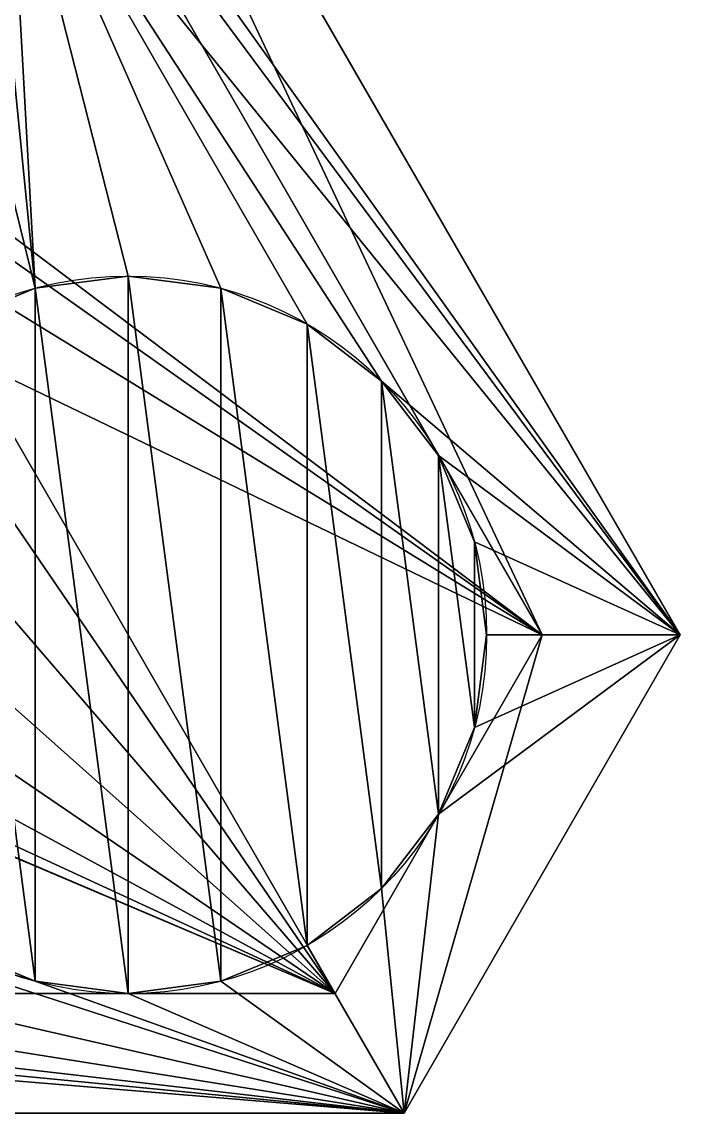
# Model space of a CAD drawing. Extents: x -25.9 to 25.9, y -18.9 to 25.9.
# Drawn here: x 9.34 to 25.86, y -18.93 to 8.45 of the extents above; entities that cross this region are included whole.
import ezdxf

# ---------------------------------------------------------------- set-up
doc = ezdxf.new("R2010")
doc.units = 0
doc.header["$MEASUREMENT"] = 0
doc.layers.get('0').update_dxf_attribs({"color": 13, "linetype": 'CONTINUOUS'})

# ---------------------------------------------------------------- blocks, each defined once
blk = doc.blocks.new('COMPONENT_1')
at = {"color": 0}
for p, q in [((51.713, 12), (32.785, 44.785)), ((51.713, 12, 24), (32.785, 44.785, 24)), ((51.713, 12), (32.785, 44.785)), ((51.713, 12, 24), (32.785, 44.785, 24)), ((31.053, 41.785), (48.249, 12)), ((31.053, 41.785, 21), (48.249, 12, 21)), ((31.053, 41.785), (48.249, 12)), ((31.053, 41.785, 21), (48.249, 12, 21)), ((37.856, 21, 24), (37.856, 21, 30)), ((37.856, 21, 24), (37.856, 21, 30)), ((35.527, 20.693, 24), (35.527, 20.693, 30)), ((35.527, 20.693, 24), (35.527, 20.693, 30)), ((40.186, 20.693, 24), (40.186, 20.693, 30)), ((40.186, 20.693, 24), (40.186, 20.693, 30)), ((42.356, 19.794, 24), (42.356, 19.794, 30)), ((42.356, 19.794, 24), (42.356, 19.794, 30)), ((44.22, 18.364, 24), (44.22, 18.364, 30)), ((44.22, 18.364, 24), (44.22, 18.364, 30)), ((45.651, 16.5, 24), (45.651, 16.5, 30)), ((45.651, 16.5, 24), (45.651, 16.5, 30)), ((46.55, 14.329, 24), (46.55, 14.329, 30)), ((46.55, 14.329, 24), (46.55, 14.329, 30)), ((48.249, 12), (43.053, 3)), ((48.249, 12, 21), (43.053, 3, 21)), ((48.249, 12), (43.053, 3)), ((48.249, 12, 21), (43.053, 3, 21)), ((44.785, 0), (51.713, 12)), ((44.785, 0, 24), (51.713, 12, 24)), ((44.785, 0), (51.713, 12)), ((44.785, 0, 24), (51.713, 12, 24)), ((46.856, 12, 24), (46.856, 12, 30)), ((46.856, 12, 24), (46.856, 12, 30)), ((48.249, 12), (48.249, 12, 21)), ((48.249, 12), (48.249, 12, 21)), ((51.713, 12), (51.713, 12, 24)), ((51.713, 12), (51.713, 12, 24)), ((46.55, 9.671, 24), (46.55, 9.671, 30)), ((46.55, 9.671, 24), (46.55, 9.671, 30)), ((45.651, 7.5, 24), (45.651, 7.5, 30)), ((45.651, 7.5, 24), (45.651, 7.5, 30)), ((44.22, 5.636, 24), (44.22, 5.636, 30)), ((44.22, 5.636, 24), (44.22, 5.636, 30)), ((42.356, 4.206, 24), (42.356, 4.206, 30)), ((42.356, 4.206, 24), (42.356, 4.206, 30)), ((35.527, 3.307, 24), (35.527, 3.307, 30)), ((35.527, 3.307, 24), (35.527, 3.307, 30)), ((40.186, 3.307, 24), (40.186, 3.307, 30)), ((40.186, 3.307, 24), (40.186, 3.307, 30)), ((43.053, 3), (8.66, 3)), ((43.053, 3, 21), (8.66, 3, 21)), ((43.053, 3), (8.66, 3)), ((43.053, 3, 21), (8.66, 3, 21)), ((37.856, 3, 24), (37.856, 3, 30)), ((37.856, 3, 24), (37.856, 3, 30)), ((43.053, 3), (43.053, 3, 21)), ((43.053, 3), (43.053, 3, 21)), ((6.928, 0), (44.785, 0)), ((6.928, 0, 24), (44.785, 0, 24)), ((6.928, 0), (44.785, 0)), ((6.928, 0, 24), (44.785, 0, 24)), ((44.785, 0), (44.785, 0, 24)), ((44.785, 0), (44.785, 0, 24))]:
    blk.add_line(p, q, dxfattribs=at)
for centre in [(37.856, 12, 24), (37.856, 12, 30), (37.856, 12, 24), (37.856, 12, 30), (37.856, 12, 24), (37.856, 12, 30), (37.856, 12, 24), (37.856, 12, 30), (37.856, 12, 24), (37.856, 12, 30), (37.856, 12, 24), (37.856, 12, 30), (37.856, 12, 24), (37.856, 12, 30), (37.856, 12, 30), (37.856, 12, 24), (37.856, 12, 30), (37.856, 12, 24), (37.856, 12, 30), (37.856, 12, 24), (37.856, 12, 24), (37.856, 12, 30), (37.856, 12, 24), (37.856, 12, 30), (37.856, 12, 24), (37.856, 12, 30), (37.856, 12, 24), (37.856, 12, 30), (37.856, 12, 24), (37.856, 12, 30), (37.856, 12, 24), (37.856, 12, 30), (37.856, 12, 24), (37.856, 12, 30), (37.856, 12, 24), (37.856, 12, 30), (37.856, 12, 24), (37.856, 12, 30), (37.856, 12, 24), (37.856, 12, 30), (37.856, 12, 24), (37.856, 12, 30), (37.856, 12, 24), (37.856, 12, 30), (37.856, 12, 24), (37.856, 12, 30), (37.856, 12, 24), (37.856, 12, 30), (37.856, 12, 24), (37.856, 12, 30)]:
    blk.add_circle(centre, 9, dxfattribs=at)
mesh = blk.add_polyface(dxfattribs=at)
corners = [(18.928, 44.785), (3.464, 12), (0, 12), (20.66, 41.785), (32.785, 44.785), (31.053, 41.785), (48.249, 12), (51.713, 12), (6.928, 0), (8.66, 3), (44.785, 0), (43.053, 3)]
mesh.append_faces([[corners[k] for k in face] for face in [(0, 1, 2), (1, 0, 3), (3, 4, 5), (5, 4, 6), (8, 9, 10), (10, 6, 7)]], dxfattribs={"vtx0": -1, "vtx1": -1, "color": 0})
mesh.append_faces([[corners[k] for k in face] for face in [(3, 0, 4), (6, 4, 7), (1, 8, 2), (8, 1, 9), (10, 9, 11), (10, 11, 6)]], dxfattribs={"vtx0": -1, "vtx2": -1, "color": 0})
mesh = blk.add_polyface(dxfattribs=at)
corners = [(18.356, 19.794, 24), (16.856, 32.785, 24), (16.186, 20.693, 24), (17.163, 30.455, 24), (18.062, 28.285, 24), (19.492, 26.421, 24), (20.22, 18.364, 24), (21.356, 24.99, 24), (21.651, 16.5, 24), (23.527, 24.091, 24), (22.55, 14.329, 24), (22.856, 12, 24), (28.856, 12, 24), (30.356, 24.99, 24), (28.186, 24.091, 24), (29.163, 14.329, 24), (30.062, 16.5, 24), (31.492, 18.364, 24), (32.22, 26.421, 24), (33.356, 19.794, 24), (33.651, 28.285, 24), (35.527, 20.693, 24), (34.55, 30.455, 24), (34.856, 32.785, 24), (0, 12, 24), (5.163, 9.671, 24), (4.856, 12, 24), (6.928, 0, 24), (6.062, 7.5, 24), (7.492, 5.636, 24), (9.356, 4.206, 24), (11.527, 3.307, 24), (13.856, 3, 24), (44.785, 0, 24), (16.186, 3.307, 24), (18.356, 4.206, 24), (20.22, 5.636, 24), (21.651, 7.5, 24), (35.527, 3.307, 24), (33.356, 4.206, 24), (22.55, 9.671, 24), (31.492, 5.636, 24), (30.062, 7.5, 24), (29.163, 9.671, 24), (25.856, 23.785, 24), (37.856, 3, 24), (40.186, 3.307, 24), (42.356, 4.206, 24), (44.22, 5.636, 24), (45.651, 7.5, 24), (51.713, 12, 24), (46.55, 9.671, 24), (46.856, 12, 24), (6.062, 16.5, 24), (18.928, 44.785, 24), (5.163, 14.329, 24), (7.492, 18.364, 24), (9.356, 19.794, 24), (11.527, 20.693, 24), (13.856, 21, 24), (17.163, 35.114, 24), (18.062, 37.285, 24), (19.492, 39.149, 24), (21.356, 40.579, 24), (23.527, 41.478, 24), (32.785, 44.785, 24), (25.856, 41.785, 24), (28.186, 41.478, 24), (30.356, 40.579, 24), (32.22, 39.149, 24), (33.651, 37.285, 24), (34.55, 35.114, 24), (44.22, 18.364, 24), (42.356, 19.794, 24), (40.186, 20.693, 24), (37.856, 21, 24), (45.651, 16.5, 24), (46.55, 14.329, 24)]
mesh.append_faces([[corners[k] for k in face] for face in [(0, 1, 2), (1, 0, 3), (3, 0, 4), (4, 0, 5), (5, 6, 7), (7, 8, 9), (13, 17, 18), (18, 19, 20), (20, 21, 22), (22, 21, 23), (25, 27, 28), (28, 27, 29), (29, 27, 30), (30, 27, 31), (31, 27, 32), (32, 33, 34), (34, 33, 35), (35, 33, 36), (36, 33, 37), (37, 39, 40), (40, 39, 11), (9, 43, 44), (44, 12, 14), (38, 33, 45), (45, 33, 46), (46, 33, 47), (47, 33, 48), (48, 33, 49), (49, 50, 51), (51, 50, 52), (24, 53, 54), (53, 24, 55), (55, 24, 26), (60, 59, 1), (54, 64, 65), (65, 70, 50), (72, 23, 73), (73, 23, 74), (74, 23, 75), (75, 23, 21)]], dxfattribs={"vtx0": -1, "vtx1": -1, "color": 0})
mesh.append_faces([[corners[k] for k in face] for face in [(37, 33, 38), (11, 43, 9), (54, 59, 60), (50, 23, 72)]], dxfattribs={"vtx0": -1, "vtx1": -1, "vtx2": -1, "color": 0})
mesh.append_faces([[corners[k] for k in face] for face in [(5, 0, 6), (7, 6, 8), (9, 8, 10), (9, 10, 11), (12, 13, 14), (13, 12, 15), (13, 15, 16), (13, 16, 17), (18, 17, 19), (20, 19, 21), (24, 25, 26), (25, 24, 27), (32, 27, 33), (37, 38, 39), (11, 39, 41), (11, 41, 42), (11, 42, 43), (44, 43, 12), (49, 33, 50), (54, 53, 56), (54, 56, 57), (54, 57, 58), (54, 58, 59), (1, 59, 2), (54, 60, 61), (54, 61, 62), (54, 62, 63), (54, 63, 64), (65, 64, 66), (65, 66, 67), (65, 67, 68), (65, 68, 69), (65, 69, 70), (50, 70, 71), (50, 71, 23), (50, 72, 76), (50, 76, 77), (50, 77, 52)]], dxfattribs={"vtx0": -1, "vtx2": -1, "color": 0})
mesh = blk.add_polyface(dxfattribs=at)
corners = [(32.785, 44.785), (51.713, 12, 24), (51.713, 12), (32.785, 44.785, 24)]
mesh.append_faces([[corners[k] for k in face] for face in [(0, 1, 2), (1, 0, 3)]], dxfattribs={"vtx0": -1, "color": 0})
mesh = blk.add_polyface(dxfattribs=at)
corners = [(20.66, 41.785, 21), (8.66, 3, 21), (3.464, 12, 21), (17.856, 18.928, 21), (18.129, 20.999, 21), (18.928, 22.928, 21), (20.2, 24.585, 21), (21.856, 25.856, 21), (31.053, 41.785, 21), (23.786, 26.656, 21), (25.856, 26.928, 21), (27.927, 26.656, 21), (29.856, 25.856, 21), (31.513, 24.585, 21), (48.249, 12, 21), (32.785, 22.928, 21), (33.584, 20.999, 21), (33.856, 18.928, 21), (43.053, 3, 21), (21.856, 12, 21), (20.2, 13.271, 21), (18.928, 14.928, 21), (18.129, 16.858, 21), (23.786, 11.201, 21), (25.856, 10.928, 21), (27.927, 11.201, 21), (29.856, 12, 21), (31.513, 13.271, 21), (32.785, 14.928, 21), (33.584, 16.858, 21)]
mesh.append_faces([[corners[k] for k in face] for face in [(0, 1, 2)]], dxfattribs={"vtx0": -1, "color": 0})
mesh.append_faces([[corners[k] for k in face] for face in [(3, 0, 4), (4, 0, 5), (5, 0, 6), (6, 0, 7), (7, 8, 9), (9, 8, 10), (10, 8, 11), (11, 8, 12), (12, 8, 13), (13, 14, 15), (15, 14, 16), (16, 14, 17), (1, 19, 18), (19, 1, 20), (20, 1, 21), (21, 1, 22), (22, 1, 3)]], dxfattribs={"vtx0": -1, "vtx1": -1, "color": 0})
mesh.append_faces([[corners[k] for k in face] for face in [(1, 0, 3)]], dxfattribs={"vtx0": -1, "vtx1": -1, "vtx2": -1, "color": 0})
mesh.append_faces([[corners[k] for k in face] for face in [(7, 0, 8), (13, 8, 14), (17, 14, 18), (18, 19, 23), (18, 23, 24), (18, 24, 25), (18, 25, 26), (18, 26, 27), (18, 27, 28), (18, 28, 29), (18, 29, 17)]], dxfattribs={"vtx0": -1, "vtx2": -1, "color": 0})
mesh = blk.add_polyface(dxfattribs=at)
corners = [(31.053, 41.785, 21), (48.249, 12), (48.249, 12, 21), (31.053, 41.785)]
mesh.append_faces([[corners[k] for k in face] for face in [(0, 1, 2), (1, 0, 3)]], dxfattribs={"vtx0": -1, "color": 0})
mesh = blk.add_polyface(dxfattribs=at)
corners = [(29.163, 9.671, 30), (29.163, 14.329, 30), (28.856, 12, 30), (30.062, 7.5, 30), (30.062, 16.5, 30), (31.492, 5.636, 30), (31.492, 18.364, 30), (33.356, 4.206, 30), (33.356, 19.794, 30), (35.527, 3.307, 30), (35.527, 20.693, 30), (37.856, 3, 30), (37.856, 21, 30), (40.186, 3.307, 30), (40.186, 20.693, 30), (42.356, 4.206, 30), (42.356, 19.794, 30), (44.22, 5.636, 30), (44.22, 18.364, 30), (45.651, 7.5, 30), (45.651, 16.5, 30), (46.55, 9.671, 30), (46.55, 14.329, 30), (46.856, 12, 30)]
mesh.append_faces([[corners[k] for k in face] for face in [(0, 1, 2), (22, 21, 23)]], dxfattribs={"vtx0": -1, "color": 0})
mesh.append_faces([[corners[k] for k in face] for face in [(1, 3, 4), (4, 5, 6), (6, 7, 8), (8, 9, 10), (10, 11, 12), (12, 13, 14), (14, 15, 16), (16, 17, 18), (18, 19, 20), (20, 21, 22)]], dxfattribs={"vtx0": -1, "vtx1": -1, "color": 0})
mesh.append_faces([[corners[k] for k in face] for face in [(1, 0, 3), (4, 3, 5), (6, 5, 7), (8, 7, 9), (10, 9, 11), (12, 11, 13), (14, 13, 15), (16, 15, 17), (18, 17, 19), (20, 19, 21)]], dxfattribs={"vtx0": -1, "vtx2": -1, "color": 0})
mesh = blk.add_polyface(dxfattribs=at)
corners = [(35.527, 20.693, 30), (37.856, 21, 24), (35.527, 20.693, 24), (37.856, 21, 30)]
mesh.append_faces([[corners[k] for k in face] for face in [(0, 1, 2), (1, 0, 3)]], dxfattribs={"vtx0": -1, "color": 0})
mesh = blk.add_polyface(dxfattribs=at)
corners = [(37.856, 21, 30), (40.186, 20.693, 24), (37.856, 21, 24), (40.186, 20.693, 30)]
mesh.append_faces([[corners[k] for k in face] for face in [(0, 1, 2), (1, 0, 3)]], dxfattribs={"vtx0": -1, "color": 0})
mesh = blk.add_polyface(dxfattribs=at)
corners = [(33.356, 19.794, 30), (35.527, 20.693, 24), (33.356, 19.794, 24), (35.527, 20.693, 30)]
mesh.append_faces([[corners[k] for k in face] for face in [(0, 1, 2), (1, 0, 3)]], dxfattribs={"vtx0": -1, "color": 0})
mesh = blk.add_polyface(dxfattribs=at)
corners = [(40.186, 20.693, 30), (42.356, 19.794, 24), (40.186, 20.693, 24), (42.356, 19.794, 30)]
mesh.append_faces([[corners[k] for k in face] for face in [(0, 1, 2), (1, 0, 3)]], dxfattribs={"vtx0": -1, "color": 0})
mesh = blk.add_polyface(dxfattribs=at)
corners = [(42.356, 19.794, 30), (44.22, 18.364, 24), (42.356, 19.794, 24), (44.22, 18.364, 30)]
mesh.append_faces([[corners[k] for k in face] for face in [(0, 1, 2), (1, 0, 3)]], dxfattribs={"vtx0": -1, "color": 0})
mesh = blk.add_polyface(dxfattribs=at)
corners = [(44.22, 18.364, 24), (45.651, 16.5, 30), (45.651, 16.5, 24), (44.22, 18.364, 30)]
mesh.append_faces([[corners[k] for k in face] for face in [(0, 1, 2), (1, 0, 3)]], dxfattribs={"vtx0": -1, "color": 0})
mesh = blk.add_polyface(dxfattribs=at)
corners = [(45.651, 16.5, 24), (46.55, 14.329, 30), (46.55, 14.329, 24), (45.651, 16.5, 30)]
mesh.append_faces([[corners[k] for k in face] for face in [(0, 1, 2), (1, 0, 3)]], dxfattribs={"vtx0": -1, "color": 0})
mesh = blk.add_polyface(dxfattribs=at)
corners = [(46.55, 14.329, 24), (46.856, 12, 30), (46.856, 12, 24), (46.55, 14.329, 30)]
mesh.append_faces([[corners[k] for k in face] for face in [(0, 1, 2), (1, 0, 3)]], dxfattribs={"vtx0": -1, "color": 0})
mesh = blk.add_polyface(dxfattribs=at)
corners = [(48.249, 12, 21), (43.053, 3), (43.053, 3, 21), (48.249, 12)]
mesh.append_faces([[corners[k] for k in face] for face in [(0, 1, 2), (1, 0, 3)]], dxfattribs={"vtx0": -1, "color": 0})
mesh = blk.add_polyface(dxfattribs=at)
corners = [(51.713, 12), (44.785, 0, 24), (44.785, 0), (51.713, 12, 24)]
mesh.append_faces([[corners[k] for k in face] for face in [(0, 1, 2), (1, 0, 3)]], dxfattribs={"vtx0": -1, "color": 0})
mesh = blk.add_polyface(dxfattribs=at)
corners = [(46.856, 12, 24), (46.55, 9.671, 30), (46.55, 9.671, 24), (46.856, 12, 30)]
mesh.append_faces([[corners[k] for k in face] for face in [(0, 1, 2), (1, 0, 3)]], dxfattribs={"vtx0": -1, "color": 0})
mesh = blk.add_polyface(dxfattribs=at)
corners = [(46.55, 9.671, 24), (45.651, 7.5, 30), (45.651, 7.5, 24), (46.55, 9.671, 30)]
mesh.append_faces([[corners[k] for k in face] for face in [(0, 1, 2), (1, 0, 3)]], dxfattribs={"vtx0": -1, "color": 0})
mesh = blk.add_polyface(dxfattribs=at)
corners = [(45.651, 7.5, 24), (44.22, 5.636, 30), (44.22, 5.636, 24), (45.651, 7.5, 30)]
mesh.append_faces([[corners[k] for k in face] for face in [(0, 1, 2), (1, 0, 3)]], dxfattribs={"vtx0": -1, "color": 0})
mesh = blk.add_polyface(dxfattribs=at)
corners = [(44.22, 5.636, 30), (42.356, 4.206, 24), (44.22, 5.636, 24), (42.356, 4.206, 30)]
mesh.append_faces([[corners[k] for k in face] for face in [(0, 1, 2), (1, 0, 3)]], dxfattribs={"vtx0": -1, "color": 0})
mesh = blk.add_polyface(dxfattribs=at)
corners = [(35.527, 3.307, 30), (33.356, 4.206, 24), (35.527, 3.307, 24), (33.356, 4.206, 30)]
mesh.append_faces([[corners[k] for k in face] for face in [(0, 1, 2), (1, 0, 3)]], dxfattribs={"vtx0": -1, "color": 0})
mesh = blk.add_polyface(dxfattribs=at)
corners = [(42.356, 4.206, 30), (40.186, 3.307, 24), (42.356, 4.206, 24), (40.186, 3.307, 30)]
mesh.append_faces([[corners[k] for k in face] for face in [(0, 1, 2), (1, 0, 3)]], dxfattribs={"vtx0": -1, "color": 0})
mesh = blk.add_polyface(dxfattribs=at)
corners = [(37.856, 3, 30), (35.527, 3.307, 24), (37.856, 3, 24), (35.527, 3.307, 30)]
mesh.append_faces([[corners[k] for k in face] for face in [(0, 1, 2), (1, 0, 3)]], dxfattribs={"vtx0": -1, "color": 0})
mesh = blk.add_polyface(dxfattribs=at)
corners = [(40.186, 3.307, 30), (37.856, 3, 24), (40.186, 3.307, 24), (37.856, 3, 30)]
mesh.append_faces([[corners[k] for k in face] for face in [(0, 1, 2), (1, 0, 3)]], dxfattribs={"vtx0": -1, "color": 0})
mesh = blk.add_polyface(dxfattribs=at)
corners = [(8.66, 3, 21), (43.053, 3), (8.66, 3), (43.053, 3, 21)]
mesh.append_faces([[corners[k] for k in face] for face in [(0, 1, 2), (1, 0, 3)]], dxfattribs={"vtx0": -1, "color": 0})
mesh = blk.add_polyface(dxfattribs=at)
corners = [(44.785, 0, 24), (6.928, 0), (44.785, 0), (6.928, 0, 24)]
mesh.append_faces([[corners[k] for k in face] for face in [(0, 1, 2), (1, 0, 3)]], dxfattribs={"vtx0": -1, "color": 0})

msp = doc.modelspace()

# ---------------------------------------------------------------- block references
at = {"color": 1}
msp.add_blockref('COMPONENT_1', (-25.856, -18.928), dxfattribs=at)

doc.saveas('drawing.dxf')
